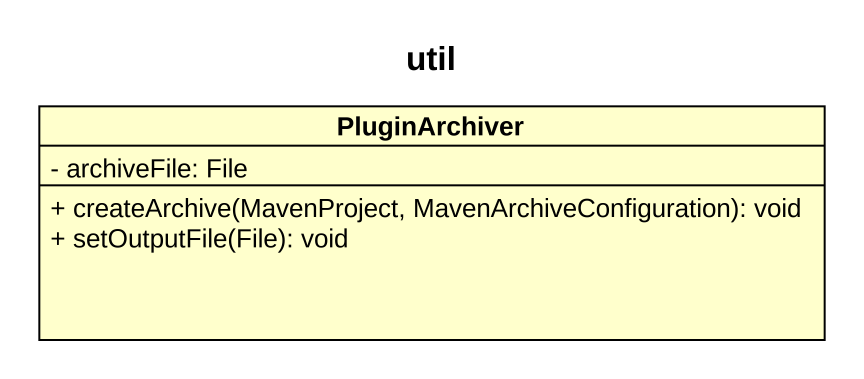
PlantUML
@startuml
title util
hide circle
hide empty members
skinparam classAttributeIconSize 0
class PluginArchiver {
  - archiveFile: File
  + createArchive(MavenProject, MavenArchiveConfiguration): void
  + setOutputFile(File): void
}
@enduml
